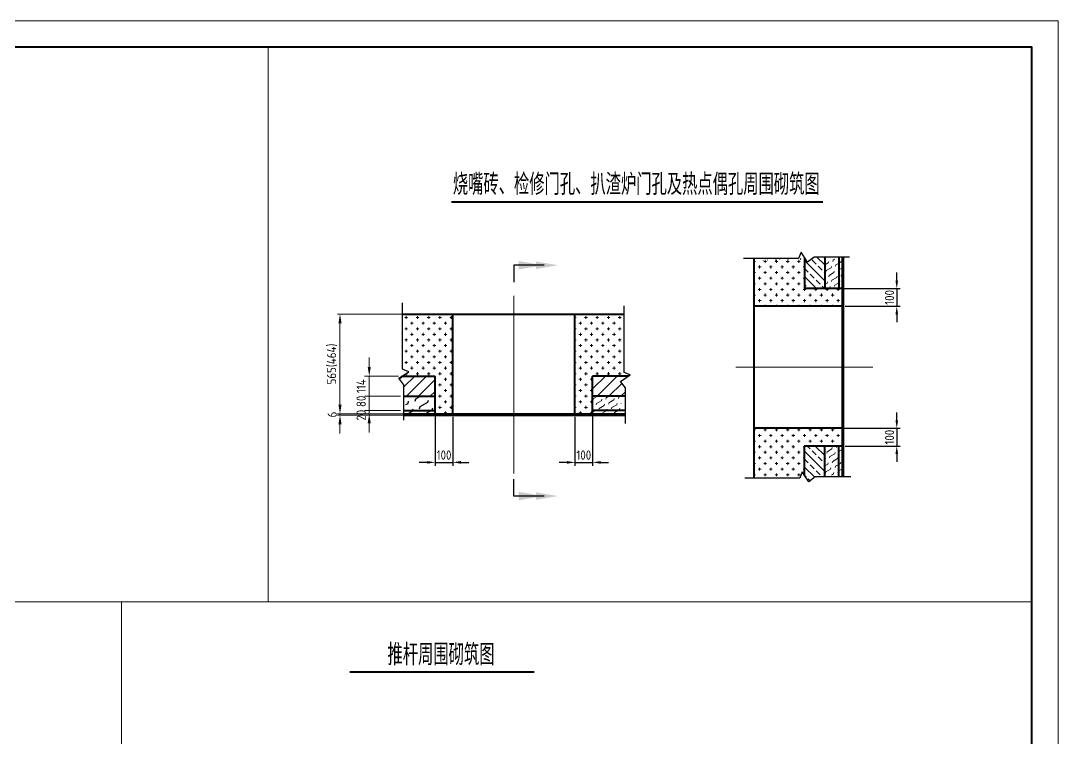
# Model space of a CAD drawing. Header units: millimetres. Extents: x 52110 to 400893, y -153728 to 31997.
# Drawn here: x 325928 to 331792, y -39746 to -35690 of the extents above; entities that cross this region are included whole.
import ezdxf

# ---------------------------------------------------------------- set-up
doc = ezdxf.new("R2010")
doc.units = ezdxf.units.MM
doc.header["$LTSCALE"] = 500
doc.linetypes.add('CENTER', pattern=[2, 1.25, -0.25, 0.25, -0.25])
for name, color, linetype, lineweight in [('BIAOZHU', 3, 'Continuous', 25), ('POU', 4, 'Continuous', 20), ('SHI', 7, 'Continuous', 40), ('WEN', 3, 'Continuous', 20), ('XI', 2, 'Continuous', 20), ('ZHONG', 1, 'CENTER', 20)]:
    doc.layers.add(name, color=color, linetype=linetype, lineweight=lineweight)
doc.layers.add('X1', color=4, linetype='Continuous')
doc.styles.add('GB', font='gbenor.shx', dxfattribs={"bigfont": 'gbcbig.shx'})
doc.dimstyles.new('ISO-25$0', dxfattribs={"dimscale": 40, "dimtxt": 3.5, "dimasz": 3.5, "dimexe": 1, "dimexo": 0.2, "dimgap": 1.2, "dimtad": 1, "dimtoh": 1, "dimdec": 1, "dimzin": 9, "dimdsep": 46, "dimtxsty": 'GB', "dimcen": 0, "dimclrd": 3, "dimclre": 3, "dimclrt": 256, "dimadec": 0, "dimazin": 2, "dimtfac": 1, "dimtdec": 1, "dimtix": 1, "dimtmove": 0, "dimatfit": 3, "dimldrblk": 'DOTSMALL', "dimfxl": 0, "dimlwd": -1, "dimlwe": 20, "dimarcsym": 0})
doc.dimstyles.new('SHW', dxfattribs={"dimscale": 15, "dimtxt": 3.5, "dimasz": 3, "dimexe": 1.25, "dimexo": 0.625, "dimgap": 1, "dimtad": 1, "dimdec": 4, "dimdsep": 46, "dimtxsty": 'GB', "dimcen": 2.5, "dimclrd": 256, "dimclrt": 256, "dimadec": 1, "dimazin": 0, "dimtfac": 1, "dimtdec": 4, "dimtix": 1, "dimtmove": 2, "dimatfit": 3, "dimfxl": 0, "dimlwd": -1, "dimarcsym": 0})
doc.dimstyles.get("Standard").update_dxf_attribs({"dimtxt": 0.18, "dimasz": 0.18, "dimexe": 0.18, "dimexo": 0.0625, "dimgap": 0.09, "dimtad": 0, "dimtih": 1, "dimtoh": 1, "dimdec": 4, "dimzin": 0, "dimdsep": 46, "dimtxsty": 'Standard', "dimcen": 0.09, "dimadec": 0, "dimazin": 0, "dimtfac": 1, "dimtdec": 4, "dimtofl": 0, "dimtmove": 0, "dimatfit": 3, "dimfxl": 0, "dimtolj": 1, "dimtzin": 0, "dimarcsym": 0})

# ---------------------------------------------------------------- blocks, each defined once
blk = doc.blocks.new('*D593')
at = {"layer": 'BIAOZHU', "color": 0, "lineweight": -2}
for p, q in [((328270.4, -37922.4), (328270.4, -38205.3)), ((328370.4, -37928.4), (328370.4, -38205.3))]:
    blk.add_line(p, q, dxfattribs=at)
at = {"layer": 'BIAOZHU'}
for p, q in [((328225.4, -38186.5), (328180.4, -38186.5)), ((328270.4, -38186.5), (328370.4, -38186.5)), ((328415.4, -38186.5), (328460.4, -38186.5))]:
    blk.add_line(p, q, dxfattribs=at)
for points in [[(328225.4, -38179), (328225.4, -38194), (328270.4, -38186.5)], [(328415.4, -38179), (328415.4, -38194), (328370.4, -38186.5)]]:
    blk.add_solid(points, dxfattribs=at)
at = {"layer": 'Defpoints', "color": 0}
for p in [(328270.4, -37913), (328370.4, -37919), (328370.4, -38186.5)]:
    blk.add_point(p, dxfattribs=at)
at = {"layer": 'BIAOZHU', "insert": (328320.4, -38145.3), "char_height": 52.5, "attachment_point": 5, "style": 'GB'}
blk.add_mtext('100', dxfattribs=at)
blk = doc.blocks.new('*D594')
at = {"layer": 'BIAOZHU', "color": 0, "lineweight": -2}
for p, q in [((329060.4, -37928.4), (329060.4, -38205.3)), ((329160.4, -37922.4), (329160.4, -38205.3))]:
    blk.add_line(p, q, dxfattribs=at)
at = {"layer": 'BIAOZHU'}
for p, q in [((329015.4, -38186.5), (328970.4, -38186.5)), ((329060.4, -38186.5), (329160.4, -38186.5)), ((329205.4, -38186.5), (329250.4, -38186.5))]:
    blk.add_line(p, q, dxfattribs=at)
for points in [[(329015.4, -38179), (329015.4, -38194), (329060.4, -38186.5)], [(329205.4, -38179), (329205.4, -38194), (329160.4, -38186.5)]]:
    blk.add_solid(points, dxfattribs=at)
at = {"layer": 'Defpoints', "color": 0}
for p in [(329060.4, -37919), (329160.4, -37913), (329160.4, -38186.5)]:
    blk.add_point(p, dxfattribs=at)
at = {"layer": 'BIAOZHU', "insert": (329110.4, -38145.3), "char_height": 52.5, "attachment_point": 5, "style": 'GB'}
blk.add_mtext('100', dxfattribs=at)
blk = doc.blocks.new('*D595')
at = {"layer": 'BIAOZHU'}
for p, q in [((330879.7, -37159), (330879.7, -37114)), ((330879.7, -37204), (330879.7, -37304)), ((330879.7, -37349), (330879.7, -37394))]:
    blk.add_line(p, q, dxfattribs=at)
at = {"layer": 'BIAOZHU', "color": 0, "lineweight": -2}
for p, q in [((330582, -37204), (330898.4, -37204)), ((330588, -37304), (330898.4, -37304))]:
    blk.add_line(p, q, dxfattribs=at)
at = {"layer": 'BIAOZHU'}
for points in [[(330872.2, -37159), (330887.2, -37159), (330879.7, -37204)], [(330872.2, -37349), (330887.2, -37349), (330879.7, -37304)]]:
    blk.add_solid(points, dxfattribs=at)
at = {"layer": 'Defpoints', "color": 0}
for p in [(330572.7, -37204), (330578.7, -37304), (330879.7, -37304)]:
    blk.add_point(p, dxfattribs=at)
at = {"layer": 'BIAOZHU', "insert": (330838.4, -37254), "char_height": 52.5, "attachment_point": 5, "rotation": 90, "style": 'GB'}
blk.add_mtext('100', dxfattribs=at)
blk = doc.blocks.new('*D596')
at = {"layer": 'BIAOZHU'}
for p, q in [((330879.7, -37949), (330879.7, -37904)), ((330879.7, -37994), (330879.7, -38094)), ((330879.7, -38139), (330879.7, -38184))]:
    blk.add_line(p, q, dxfattribs=at)
at = {"layer": 'BIAOZHU', "color": 0, "lineweight": -2}
for p, q in [((330582, -37994), (330898.4, -37994)), ((330588, -38094), (330898.4, -38094))]:
    blk.add_line(p, q, dxfattribs=at)
at = {"layer": 'BIAOZHU'}
for points in [[(330872.2, -37949), (330887.2, -37949), (330879.7, -37994)], [(330872.2, -38139), (330887.2, -38139), (330879.7, -38094)]]:
    blk.add_solid(points, dxfattribs=at)
at = {"layer": 'Defpoints', "color": 0}
for p in [(330572.7, -37994), (330578.7, -38094), (330879.7, -38094)]:
    blk.add_point(p, dxfattribs=at)
at = {"layer": 'BIAOZHU', "insert": (330838.4, -38044), "char_height": 52.5, "attachment_point": 5, "rotation": 90, "style": 'GB'}
blk.add_mtext('100', dxfattribs=at)
blk = doc.blocks.new('*D591')
at = {"layer": 'Defpoints', "color": 0}
for p in [(327732.3, -37913), (328093.2, -37913), (328093.2, -37919)]:
    blk.add_point(p, dxfattribs=at)
at = {"layer": 'WEN', "color": 3, "linetype": 'ByBlock'}
for p, q in [((327732.3, -37860.5), (327732.3, -37808)), ((327732.3, -37919), (327732.3, -37913)), ((327732.3, -37971.5), (327732.3, -38024))]:
    blk.add_line(p, q, dxfattribs=at)
at = {"layer": 'WEN', "color": 3, "linetype": 'ByBlock', "lineweight": 20}
for p, q in [((328090.2, -37913), (327717.3, -37913)), ((328090.2, -37919), (327717.3, -37919))]:
    blk.add_line(p, q, dxfattribs=at)
at = {"layer": 'WEN', "color": 3}
for points in [[(327723.5, -37860.5), (327741, -37860.5), (327732.3, -37913)], [(327723.5, -37971.5), (327741, -37971.5), (327732.3, -37919)]]:
    blk.add_solid(points, dxfattribs=at)
at = {"layer": 'WEN', "insert": (327688, -37916), "char_height": 52.5, "attachment_point": 5, "rotation": 90, "style": 'GB'}
blk.add_mtext('6', dxfattribs=at)
blk = doc.blocks.new('_DotSmall')
at = {"color": 0, "linetype": 'ByBlock', "const_width": 0.5}
blk.add_lwpolyline([(-0.0625, 0, 1), (0.0625, 0, 1)], format="xyb", close=True, dxfattribs=at)
blk = doc.blocks.new('*D592')
at = {"layer": 'Defpoints', "color": 0}
for p in [(327732.3, -37348), (328085.3, -37348), (328093.2, -37913)]:
    blk.add_point(p, dxfattribs=at)
at = {"layer": 'WEN', "color": 3, "linetype": 'ByBlock', "lineweight": 20}
for p, q in [((328082.3, -37348), (327717.3, -37348)), ((328090.2, -37913), (327717.3, -37913))]:
    blk.add_line(p, q, dxfattribs=at)
at = {"layer": 'WEN', "color": 3, "linetype": 'ByBlock'}
blk.add_line((327732.3, -37860.5), (327732.3, -37400.5), dxfattribs=at)
at = {"layer": 'WEN', "color": 3}
for points in [[(327723.5, -37400.5), (327741, -37400.5), (327732.3, -37348)], [(327723.5, -37860.5), (327741, -37860.5), (327732.3, -37913)]]:
    blk.add_solid(points, dxfattribs=at)
at = {"layer": 'WEN', "insert": (327686.9, -37630.5), "char_height": 52.5, "attachment_point": 5, "rotation": 90, "style": 'GB'}
blk.add_mtext('565(464)', dxfattribs=at)

msp = doc.modelspace()

# ---------------------------------------------------------------- hatches: boundary and pattern name
at = {"layer": 'POU'}
h = msp.add_hatch(dxfattribs=at)
h.set_pattern_fill('CROSS', color=256, scale=5, style=0)
h.set_pattern_definition([(0, (168076.082, -114075.653), (31.75, 31.75), [15.875, -47.625]), (90, (168084.02, -114083.59), (-31.75, 31.75), [15.875, -47.625])])
h.paths.add_polyline_path([(330572.67088, -37304.04192), (330572.67088, -37204.04192), (330358.67088, -37204.04192), (330358.67088, -37029.65832), (330338.31061, -36998.79027), (330324.31694, -37034.38323), (330072.67088, -37033.97411), (330072.67088, -37304.04192)])
h.paths.add_polyline_path([(330358.67088, -38094.04192), (330572.67088, -38094.04192), (330572.67088, -37994.04192), (330072.67088, -37994.04192), (330072.67088, -38276.0825), (330331.31465, -38276.503), (330345.30832, -38240.91004), (330358.67088, -38261.16892)])
h = msp.add_hatch(dxfattribs=at)
h.set_pattern_fill('FLEX', color=256, scale=5, angle=30, style=0)
h.set_pattern_definition([(30, (168076.082, -114075.653), (-15.875, 27.4963066), [31.75, -31.75]), (75, (168103.579, -114059.778), (-15.8750069, 27.4963184), [7.9375, -29.0263, 7.9375, -44.9013])])
edge = h.paths.add_edge_path()
edge.add_spline(control_points=[(330572.67088, -37042.19797), (330508.6821, -37036.20237), (330341.42698, -37023.5177), (330174.02312, -37039.43727), (330070.67088, -37049.26574)], knot_values=[0, 0, 0, 0, 384.9292546303, 1006.0421656134, 1006.0421656134, 1006.0421656134, 1006.0421656134], degree=3, periodic=0)
edge.add_line((330472.67088, -37035.58829), (330472.67088, -37204.04192))
edge.add_line((330472.67088, -37204.04192), (330572.67088, -37204.04192))
edge.add_line((330572.67088, -37204.04192), (330572.67088, -37042.19797))
edge = h.paths.add_edge_path()
edge.add_spline(control_points=[(330472.67088, -38255.96518), (330506.00732, -38258.03799), (330539.33991, -38260.85111), (330572.67088, -38263.97415)], knot_values=[805.5372120947, 805.5372120947, 805.5372120947, 805.5372120947, 1006.0421656134, 1006.0421656134, 1006.0421656134, 1006.0421656134], degree=3, periodic=0)
edge.add_line((330572.67088, -38263.97415), (330572.67088, -38094.04192))
edge.add_line((330572.67088, -38094.04192), (330472.67088, -38094.04192))
edge.add_line((330472.67088, -38094.04192), (330472.67088, -38255.96518))
h = msp.add_hatch(dxfattribs=at)
h.set_pattern_fill('ANSI33', color=256, scale=10, angle=90, style=0)
h.set_pattern_definition([(135, (302102.63, -45699.2), (-44.90128, -44.90128), []), (135, (302102.63, -45654.3), (-44.90128, -44.90128), [31.75, -15.875])])
h.paths.add_polyline_path([(330472.67088, -37026.10492), (330412.09443, -37026.10492), (330375.20272, -37054.72209), (330358.67088, -37029.65832), (330358.67088, -37204.04192), (330472.67088, -37204.04192)])
h.paths.add_polyline_path([(330472.67088, -38094.04192), (330358.67088, -38094.04192), (330358.67088, -38261.16892), (330382.20043, -38296.84187), (330419.09214, -38268.2247), (330472.67088, -38268.2247)])
h = msp.add_hatch(dxfattribs=at)
h.set_pattern_fill('CROSS', color=256, scale=5, style=0)
h.set_pattern_definition([(0, (168396.305, -114075.653), (31.75, 31.75), [15.875, -47.625]), (90, (168404.242, -114083.59), (-31.75, 31.75), [15.875, -47.625])])
h.paths.add_polyline_path([(328084.92737, -37659.78521), (328120.52033, -37673.77887), (328082.21923, -37699.04192), (328270.3932, -37699.04192), (328270.3932, -37913.04192), (328370.3932, -37913.04192), (328370.3932, -37348.04192), (328085.34649, -37348.04192)])
h.paths.add_polyline_path([(329060.3932, -37913.04192), (329160.3932, -37913.04192), (329160.3932, -37699.04192), (329362.62149, -37699.04192), (329373.35478, -37691.96235), (329337.76182, -37677.96868), (329338.19578, -37348.04192), (329060.3932, -37348.04192)])
h = msp.add_hatch(dxfattribs=at)
h.set_pattern_fill('ANSI31', color=256, scale=15, style=0)
h.set_pattern_definition([(45, (168396.305, -114075.653), (-33.67596, 33.67596), [])])
h.paths.add_polyline_path([(328082.21923, -37699.04192), (328064.5885, -37710.67098), (328093.20568, -37747.56269), (328093.20568, -37813.04192), (328270.3932, -37813.04192), (328270.3932, -37699.04192)])
h.paths.add_polyline_path([(329160.3932, -37699.04192), (329160.3932, -37813.04192), (329346.04013, -37813.04192), (329346.04013, -37765.74616), (329317.42295, -37728.85445), (329362.62149, -37699.04192)])
h = msp.add_hatch(dxfattribs=at)
h.set_pattern_fill('FLEX', color=256, scale=5, angle=30, style=0)
h.set_pattern_definition([(30, (168396.305, -114075.653), (-15.875, 27.4963066), [31.75, -31.75]), (75, (168423.8, -114059.778), (-15.8750069, 27.4963184), [7.9375, -29.0263, 7.9375, -44.9013])])
h.paths.add_polyline_path([(329160.3932, -37913.04192), (329322.23714, -37913.04192), (329322.23714, -37813.04192), (329160.3932, -37813.04192)])
at = {"layer": 'X1'}
h = msp.add_hatch(dxfattribs=at)
h.set_pattern_fill('FLEX', color=256, scale=200, angle=30, style=0)
h.set_pattern_definition([(30, (220226.035, -66080.457), (-25, 43.30127), [50, -50]), (75, (220269.336, -66055.457), (-25, 43.30127), [12.5, -45.710678, 12.5, -70.710678])])
edge = h.paths.add_edge_path()
edge.add_spline(control_points=[(328108.46994, -37813.04192), (328106.39713, -37846.37835), (328103.58401, -37879.71094), (328100.46097, -37913.04192)], knot_values=[805.5372120948, 805.5372120948, 805.5372120948, 805.5372120948, 1006.0421656134, 1006.0421656134, 1006.0421656134, 1006.0421656134], degree=3, periodic=0)
edge.add_line((328100.46097, -37913.04192), (328270.3932, -37913.04192))
edge.add_line((328270.3932, -37913.04192), (328270.3932, -37813.04192))
edge.add_line((328270.3932, -37813.04192), (328108.46994, -37813.04192))

# ---------------------------------------------------------------- linework, layer by layer
at = {"layer": 'BIAOZHU', "color": 3, "linetype": 'ByBlock', "lineweight": 20}
for p, q in [((327897.6334, -37646.54192), (327897.6334, -37594.04192)), ((328063.46923, -37699.04192), (327870.6334, -37699.04192)), ((327897.6334, -37813.04192), (327897.6334, -37699.04192)), ((327897.6334, -37760.54192), (327897.6334, -37708.04192)), ((328074.45568, -37813.04192), (327870.6334, -37813.04192)), ((328074.45568, -37813.04192), (327870.6334, -37813.04192)), ((327897.6334, -37840.54192), (327897.6334, -37788.04192)), ((327897.6334, -37893.04192), (327897.6334, -37813.04192)), ((327897.6334, -37865.54192), (327897.6334, -37918.04192)), ((328074.45568, -37893.04192), (327870.6334, -37893.04192)), ((328074.45568, -37893.04192), (327870.6334, -37893.04192)), ((328074.45568, -37913.04192), (327870.6334, -37913.04192)), ((327897.6334, -37913.04192), (327897.6334, -37893.04192)), ((327897.6334, -37945.54192), (327897.6334, -37998.04192)), ((327897.6334, -37965.54192), (327897.6334, -38018.04192))]:
    msp.add_line(p, q, dxfattribs=at)
at = {"layer": 'BIAOZHU', "color": 3, "linetype": 'ByBlock', "lineweight": 20, "const_width": 4}
for points in [[(327895.6334, -37813.04192, 1), (327899.6334, -37813.04192, 1)], [(327895.6334, -37893.04192, 1), (327899.6334, -37893.04192, 1)]]:
    msp.add_lwpolyline(points, format="xyb", close=True, dxfattribs=at)
at = {"layer": 'BIAOZHU', "color": 3}
for points in [[(327888.8834, -37646.54192), (327906.3834, -37646.54192), (327897.6334, -37699.04192)], [(327888.8834, -37965.54192), (327906.3834, -37965.54192), (327897.6334, -37913.04192)]]:
    msp.add_solid(points, dxfattribs=at)
at = {"layer": 'Defpoints', "color": 0, "linetype": 'ByBlock'}
for p in [(330572.67088, -37204.04192), (330572.67088, -37304.04192), (329346.04013, -37813.04192), (328270.3932, -37913.04192), (328370.3932, -37913.04192), (329346.04013, -37893.04192)]:
    msp.add_point(p, dxfattribs=at)
at = {"layer": 'SHI'}
for p, q in [((328363.33247, -36712.8445), (330462.56519, -36712.8445)), ((330572.67088, -37204.04192), (330358.67088, -37204.04192)), ((328370.3932, -37919.04192), (328370.3932, -37348.04192)), ((329060.3932, -37913.04192), (329060.3932, -37348.04192)), ((329060.3932, -37919.04192), (329060.3932, -37348.04192)), ((330572.67088, -37304.04192), (330072.67088, -37304.04192)), ((330578.67088, -37304.04192), (330072.67088, -37304.04192)), ((328270.3932, -37913.04192), (328270.3932, -37699.04192)), ((329160.3932, -37913.04192), (329160.3932, -37699.04192)), ((330572.67088, -37994.04192), (330072.67088, -37994.04192)), ((330578.67088, -38094.04192), (330358.67088, -38094.04192)), ((327788.41579, -39371.1121), (328829.60667, -39371.1121))]:
    msp.add_line(p, q, dxfattribs=at)
at = {"layer": 'SHI', "ltscale": 2}
for p, q in [((330072.67088, -38276.0825), (330072.67088, -37034.38323)), ((330358.67088, -37029.65832), (330358.67088, -37204.04192)), ((330472.67088, -37026.10492), (330472.67088, -37204.04192)), ((330552.67088, -37026.10492), (330552.67088, -37204.04192)), ((330572.67088, -38268.2247), (330572.67088, -37026.10492)), ((330578.67088, -38268.2247), (330578.67088, -37026.10492)), ((328085.32852, -37348.04192), (329338.19578, -37348.04192)), ((328082.21923, -37699.04192), (328270.3932, -37699.04192)), ((329362.62149, -37699.04192), (329160.3932, -37699.04192)), ((328093.20568, -37813.04192), (328270.3932, -37813.04192)), ((329346.04013, -37813.04192), (329160.3932, -37813.04192)), ((328093.20568, -37893.04192), (328270.3932, -37893.04192)), ((328093.20568, -37913.04192), (329346.04013, -37913.04192)), ((328093.20568, -37919.04192), (329346.04013, -37919.04192)), ((329346.04013, -37893.04192), (329160.3932, -37893.04192)), ((330358.67088, -38261.16892), (330358.67088, -38094.04192)), ((330472.67088, -38268.2247), (330472.67088, -38094.04192)), ((330552.67088, -38268.2247), (330552.67088, -38094.04192))]:
    msp.add_line(p, q, dxfattribs=at)
at = {"layer": 'SHI'}
msp.add_lwpolyline([(319552.4915, -44450.15327), (331642.4915, -44450.15327), (331642.4915, -35840.15327), (319552.4915, -35840.15327)], close=True, dxfattribs=at)
at = {"layer": 'WEN'}
for p, q in [((327326.3608, -38974.80168), (327326.3608, -35840.15327)), ((323010.2301, -38974.80168), (331642.4915, -38974.80168)), ((326497.54333, -38974.80168), (326497.54333, -44450.15327))]:
    msp.add_line(p, q, dxfattribs=at)
for points in [[(328840.3932, -37051.32418), (328840.3932, -37092.99085), (328965.3932, -37072.15752)], [(328840.3932, -38356.05237), (328840.3932, -38397.71904), (328965.3932, -38376.88571)]]:
    msp.add_solid(points, dxfattribs=at)
at = {"layer": 'X1'}
for p, q in [((330338.31061, -36998.79027), (330324.31694, -37034.38323)), ((330375.20272, -37054.72209), (330338.31061, -36998.79027)), ((330324.31694, -37034.38323), (330013.68884, -37033.87821)), ((330412.09443, -37026.10492), (330375.20272, -37054.72209)), ((330612.21803, -37026.10492), (330412.09443, -37026.10492)), ((328084.92737, -37659.78521), (328085.43238, -37284.15711)), ((329337.76182, -37677.96868), (329338.26683, -37302.34058)), ((328064.5885, -37710.67098), (328120.52033, -37673.77887)), ((328093.20568, -37747.56269), (328064.5885, -37710.67098)), ((328120.52033, -37673.77887), (328084.92737, -37659.78521)), ((329317.42295, -37728.85445), (329373.35478, -37691.96235)), ((329373.35478, -37691.96235), (329337.76182, -37677.96868)), ((328093.20568, -37947.68629), (328093.20568, -37747.56269)), ((329346.04013, -37765.74616), (329317.42295, -37728.85445)), ((329346.04013, -37965.86976), (329346.04013, -37765.74616)), ((330331.31465, -38276.503), (330020.68656, -38275.99799)), ((330345.30832, -38240.91004), (330331.31465, -38276.503)), ((330382.20043, -38296.84187), (330345.30832, -38240.91004)), ((330419.09214, -38268.2247), (330382.20043, -38296.84187)), ((330619.21574, -38268.2247), (330419.09214, -38268.2247))]:
    msp.add_line(p, q, dxfattribs=at)
at = {"layer": 'XI'}
msp.add_lwpolyline([(319177.4915, -44600.15327), (331792.4915, -44600.15327), (331792.4915, -35690.15327), (319177.4915, -35690.15327)], close=True, dxfattribs=at)
at = {"layer": 'ZHONG', "ltscale": 2}
for p, q in [((328715.3932, -37246.04192), (328715.3932, -38249.10591)), ((329970.67088, -37649.04192), (330743.55642, -37649.04192))]:
    msp.add_line(p, q, dxfattribs=at)

# ---------------------------------------------------------------- texts
at = {"layer": 'BIAOZHU', "char_height": 52.5, "attachment_point": 5, "rotation": 90, "style": 'GB'}
for s, insert in [('114', (327851.8834, -37756.04192)), ('80', (327851.8834, -37841.54613)), ('20', (327851.8834, -37919.89213))]:
    msp.add_mtext(s, dxfattribs=dict(at, insert=insert))
at = {"layer": 'WEN', "style": 'GB'}
for s, p in [('烧嘴砖、检修门孔、扒渣炉门孔及热点偶孔周围砌筑图', (328370.20654, -36674.72567)), ('推杆周围砌筑图', (328000.93965, -39332.99327))]:
    msp.add_text(s, height=120, dxfattribs=at).set_placement(p)

# ---------------------------------------------------------------- dimensions: what is measured, and where the dimension line sits
at = {"layer": 'BIAOZHU'}
for base, p1, p2, picture, middle in [((330879.67202, -37304.04192), (330572.67088, -37204.04192), (330578.67088, -37304.04192), '*D595', (330838.42202, -37254.04192)), ((330879.67202, -38094.04192), (330572.67088, -37994.04192), (330578.67088, -38094.04192), '*D596', (330838.42202, -38044.04192))]:
    dim = msp.add_linear_dim(base=base, p1=p1, p2=p2, angle=90, text='100', dimstyle='SHW', dxfattribs=at)
    dim.commit()
    dim.dimension.update_dxf_attribs({"geometry": picture, "text_midpoint": middle})
for base, p1, p2, picture, middle in [((328370.3932, -38186.50111), (328270.3932, -37913.04192), (328370.3932, -37919.04192), '*D593', (328320.3932, -38145.25111)), ((329160.3932, -38186.50111), (329060.3932, -37919.04192), (329160.3932, -37913.04192), '*D594', (329110.3932, -38145.25111))]:
    dim = msp.add_linear_dim(base=base, p1=p1, p2=p2, text='100', dimstyle='SHW', dxfattribs=at)
    dim.commit()
    dim.dimension.update_dxf_attribs({"geometry": picture, "text_midpoint": middle})
at = {"layer": 'WEN'}
dim = msp.add_linear_dim(base=(327732.28994, -37348.04192), p1=(328093.20568, -37913.04192), p2=(328085.32852, -37348.04192), angle=90, text='<>(464)', dimstyle='ISO-25$0', override={"dimscale": 15, "dimatfit": 0, "dimfxl": 1.25}, dxfattribs=at)
dim.commit()
dim.dimension.update_dxf_attribs({"geometry": '*D592', "text_midpoint": (327686.94619, -37630.54192)})
dim = msp.add_linear_dim(base=(327732.28994, -37913.04192), p1=(328093.20568, -37919.04192), p2=(328093.20568, -37913.04192), angle=90, dimstyle='ISO-25$0', override={"dimscale": 15, "dimatfit": 0, "dimfxl": 1.25}, dxfattribs=at)
dim.commit()
dim.dimension.update_dxf_attribs({"geometry": '*D591', "text_midpoint": (327688.03994, -37916.04192)})

# ---------------------------------------------------------------- leaders
for points in [[(328885.66428, -37072.15752), (328715.3932, -37072.15752), (328715.3932, -37168.31916)], [(328885.66428, -38376.88571), (328715.3932, -38376.88571), (328715.3932, -38280.72407)]]:
    msp.add_leader(points, dimstyle='Standard', override={"dimscale": 800, "dimexe": 0.09, "dimtad": 1, "dimtih": 0, "dimtoh": 0, "dimzin": 8, "dimtix": 1, "dimtofl": 1}, dxfattribs=at)

doc.saveas('drawing.dxf')
